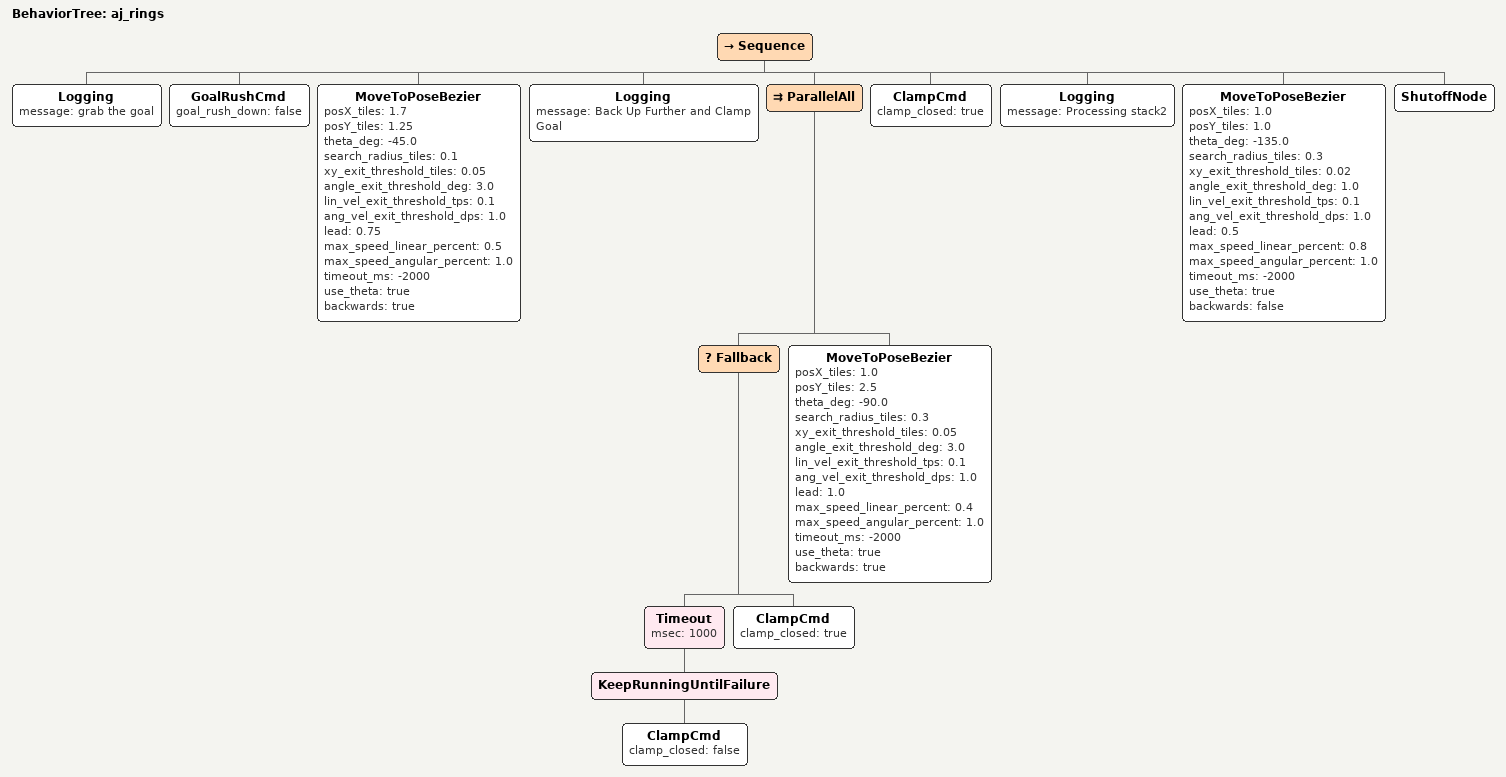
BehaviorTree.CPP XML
<?xml version="1.0" encoding="UTF-8"?>
<root BTCPP_format="4">
  <include path="bt_center_goal.xml"/>
  <BehaviorTree ID="aj_rings">
    <Sequence>
      <Logging message="grab the goal"/>
      <GoalRushCmd goal_rush_down="false"/>
      <MoveToPoseBezier posX_tiles="1.7"
                            posY_tiles="1.25"
                            theta_deg="-45.0"
                            search_radius_tiles="0.1"
                            xy_exit_threshold_tiles="0.05"
                            angle_exit_threshold_deg="3.0"
                            lin_vel_exit_threshold_tps="0.1"
                            ang_vel_exit_threshold_dps="1.0"
                            lead="0.75"
                            max_speed_linear_percent="0.5"
                            max_speed_angular_percent="1.0"
                            timeout_ms="-2000"
                            use_theta="true"
                            backwards="true"/>
      <Logging message="Back Up Further and Clamp Goal"/>
      <ParallelAll>
        <Fallback>
          <Timeout msec="1000">
            <KeepRunningUntilFailure>
              <ClampCmd clamp_closed="false"/>
            </KeepRunningUntilFailure>
          </Timeout>
          <ClampCmd clamp_closed="true"/>
        </Fallback>
        <MoveToPoseBezier posX_tiles="1.0"
                            posY_tiles="2.5"
                            theta_deg="-90.0"
                            search_radius_tiles="0.3"
                            xy_exit_threshold_tiles="0.05"
                            angle_exit_threshold_deg="3.0"
                            lin_vel_exit_threshold_tps="0.1"
                            ang_vel_exit_threshold_dps="1.0"
                            lead="1.0"
                            max_speed_linear_percent="0.4"
                            max_speed_angular_percent="1.0"
                            timeout_ms="-2000"
                            use_theta="true"
                            backwards="true"/>
      </ParallelAll>
      <ClampCmd clamp_closed="true"/>

      <Logging message="Processing stack2"/>
      <MoveToPoseBezier posX_tiles="1.0"
                              posY_tiles="1.0"
                              theta_deg="-135.0"
                              search_radius_tiles="0.3"
                              xy_exit_threshold_tiles="0.02"
                              angle_exit_threshold_deg="1.0"
                              lin_vel_exit_threshold_tps="0.1"
                              ang_vel_exit_threshold_dps="1.0"
                              lead="0.5"
                              max_speed_linear_percent="0.8"
                              max_speed_angular_percent="1.0"
                              timeout_ms="-2000"
                              use_theta="true"
                              backwards="false"/>
      <ShutoffNode/>
    </Sequence>
  </BehaviorTree>

</root>
